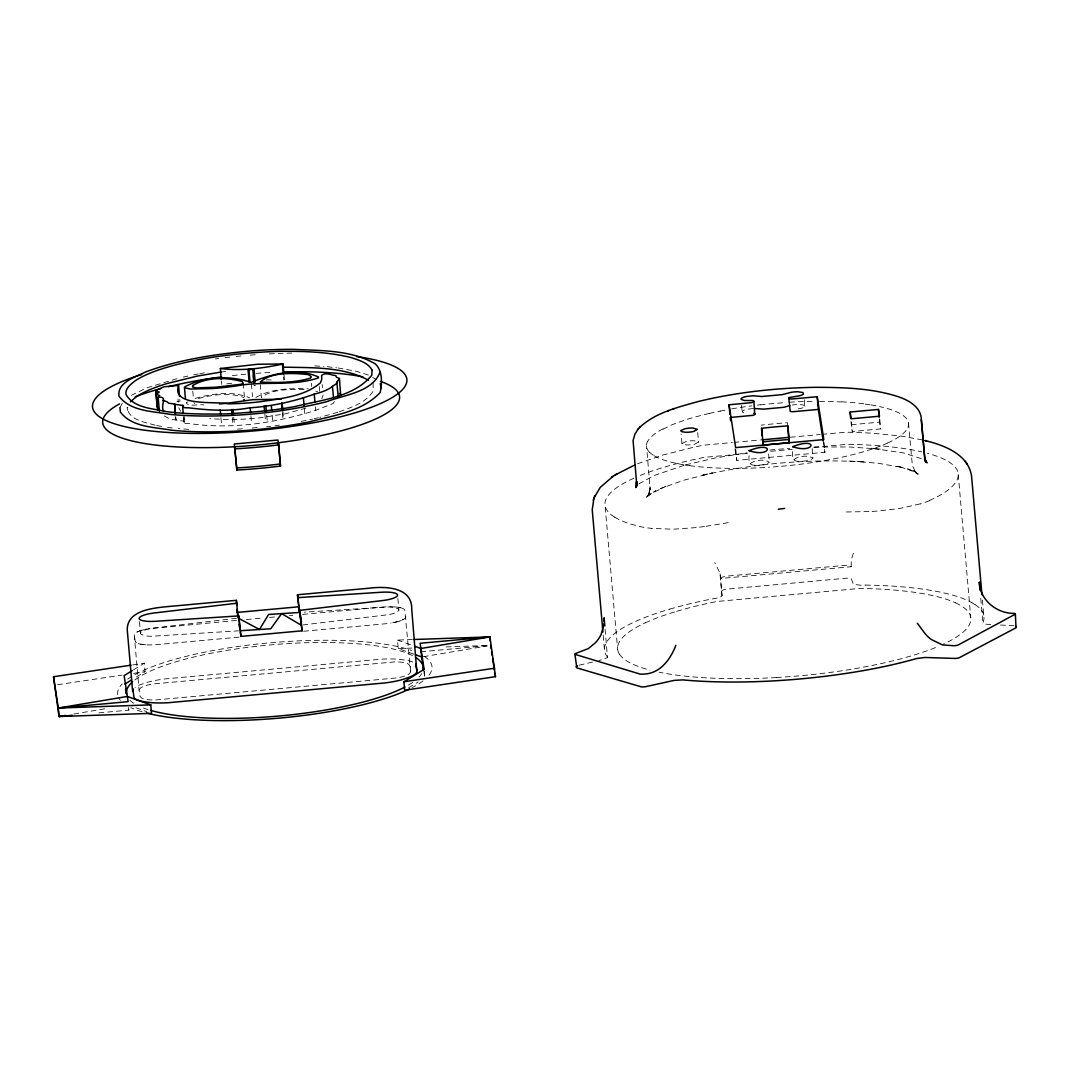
<?xml version="1.0" encoding="UTF-8"?>
<svg xmlns="http://www.w3.org/2000/svg" width="1070" height="1070" viewBox="0 0 1070 1070"><rect width="100%" height="100%" fill="white"/><g stroke="black" fill="none" stroke-linecap="round" stroke-linejoin="round"><path stroke-width="0.75" stroke-dasharray="5 3.75" d="M669.686 609.151A190.554 45.783 -5 0 1 701.653 601.072L710.306 599.267A17.535 4.213 -5 0 1 714.88 598.531L720.11 597.341L722.023 595.776L720.003 573.186L714.773 562.593M315.342 406.814L315.677 410.318C275.378 423.145 231.775 429.632 189.738 423.626A6.514 1.565 -5 0 1 184.147 422.757L184.896 421.353L184.481 416.604M139.087 690.177L140.277 688.157A21.935 5.27 -5 0 1 152.274 684.038L394.99 661.875A21.935 5.27 -5 0 1 407.911 663.721C410.96 665.393 412.057 671.345 409.449 673.739A21.935 5.27 -5 0 1 397.452 677.858L154.735 700.021A21.935 5.27 -5 0 1 141.815 698.175L140.05 696.423L139.087 690.177L134.258 634.818A21.815 5.243 -5 0 1 134.967 633.48A22.122 5.31 -5 0 1 136.024 632.651A21.627 5.189 -5 0 1 143.219 629.882M164.165 415.896L170.01 419.025L184.896 421.353M990.793 624.586L984.627 624.064L982.955 622.727A190.286 45.716 -5 0 0 983.972 617.925L982.38 599.775M721.367 591.549L722.036 590.6A8.747 2.1 -5 0 1 726.182 589.182L846.905 578.161A8.747 2.1 -5 0 1 851.372 578.803L853.392 584.38L860.735 585.21A17.535 4.213 -5 0 1 865.403 585.116M750.11 463.725C754.564 459.953 764.796 458.709 769.263 462.307C766.535 464.875 762.228 464.768 758.697 465.236C750.511 465.811 747.769 464.621 749.281 454.188M793.753 459.739C798.207 455.967 808.438 454.737 812.906 458.321C810.177 460.889 805.87 460.782 802.339 461.25C792.923 462.12 791.867 459.659 792.79 448.611M681.964 443.622L685.857 441.535A8.319 1.993 -5 0 1 694.136 440.773L698.549 442.111L694.671 444.21A8.319 1.993 -5 0 1 686.378 444.959L681.964 443.622L681.135 434.086M605.098 629.307L607.492 657.635L598.799 660.591M650.333 488.482L648.554 495.142L650.105 486.689L650.012 485.686L650.185 489.552L646.534 445.842M720.297 578.669L721.969 577.359A8.747 2.1 -5 0 1 727.359 576.088L843.454 565.495A8.747 2.1 -5 0 1 849.085 565.749L851.225 566.712L720.23 578.522M851.225 566.712L851.212 559.757L854.555 549.846M804.426 399.792L804.586 406.854A9.63 2.314 -5 0 1 800.427 408.513L795.09 409.302M119.96 407.603L122.756 402.28M321.789 398.709L323.18 395.084M649.196 493.163L646.053 498.098L649.931 493.872L646.079 497.269L655.843 490.729L648.634 495.022L666.008 486.235L660.257 488.656L683.503 480.283L712.419 472.953L700.609 475.642C754.297 463.363 809.816 458.589 864.801 461.946L856.843 461.464L878.657 463.337L902.866 467.59L894.787 465.771M334.402 401.477L333.064 403.537L315.677 410.318M638.897 483.867L654.158 475.535L684.92 465.009L684.064 465.236L715.268 457.987L747.127 452.73M133.563 669.793L144.343 663.173L145.092 671.652L134.312 678.273M408.673 687.769L418.116 681.964M131.262 395.378L146.871 387.835L178.877 378.098M255.864 397.518C271.379 388.236 290.652 388.397 308.187 388.758M633.895 478.156L628.906 480.524A177.112 42.546 -5 0 0 604.965 504.438L617.684 649.717M929.415 500.559L938.738 496.012A177.299 42.586 -5 0 0 952.34 486.342L954.52 483.921A177.299 42.586 -5 0 0 958.252 474.491L957.918 472.218A177.098 42.546 -5 0 0 948.649 461.758A177.112 42.546 -5 0 0 927.382 453.279M645.237 622.834L650.694 620.439A177.272 42.586 -5 0 1 676.708 611.304M195.128 398.428C212.395 393.519 232.939 390.537 249.671 397.906M198.365 398.562C212.743 394.549 229.742 392.302 243.759 397.478M637.586 463.751L662.918 455.044L694.336 447.059L703.324 445.2L732.361 442.525M339.284 411.789C351.656 407.229 365.873 402.842 373.189 391.058L373.082 381.308M255.449 385.374L253.951 385.735L254.339 385.093M305.886 408.125L286.131 413.649L261.2 417.634A73.429 17.642 -5 0 1 229.221 419.627L209.72 418.678M188.039 401.772L186.126 402.708C188.24 407.269 199.1 403.938 203.808 404.901M337.732 412.311L319.863 417.313M920.173 503.876L899.482 508.558L877.039 511.072A176.216 63.424 10.2 0 1 868.974 511.62M676.668 611.318L684.105 609.191A176.871 42.492 -5 0 1 708.286 603.266L716.94 601.46L859.625 588.446L868.586 588.634A176.871 42.492 -5 0 1 893.891 590.038L901.769 590.76A177.272 42.586 -5 0 1 929.776 594.96L935.822 596.311A177.272 42.586 -5 0 1 955.457 602.784M579.137 665.219L592.593 662.049M314.005 418.771L318.405 417.674M183.385 377.055L187.825 376.092M301.151 421.433L312.534 419.146M193.737 374.821L198.298 373.965M199.809 373.684L204.357 372.828M728.188 522.668L704.461 526.574M73.843 714.024L105.074 708.781M423.292 656.699L487.385 645.932M132.787 664.898L144.343 663.173M57.539 684.733L121.967 675.103M133.523 673.378L145.092 671.652M274.936 425.766L279.39 425.124M221.236 372.026L225.583 371.491M236.497 618.259L154.2 627.97A21.815 5.243 -5 0 0 149.96 628.531M302.85 624.96L388.972 614.595A17.535 4.213 -5 0 0 394.536 613.11L398.468 610.903A17.508 4.2 -5 0 0 398.147 608.83L393.666 607.385A17.535 4.213 -5 0 0 387.795 606.944L304.147 612.174M226.733 383.876L232.11 383.261M266.59 426.689L270.763 426.234M696.209 527.59L673.177 529.209L651.336 528.419M769.852 450.015L789.767 448.303M252.159 428.027L258.565 427.438M851.225 424.736L879.593 422.142L880.623 428.923L852.255 431.518L850.944 421.553M734.02 442.378L760.529 439.957M790.355 437.229L820.168 434.514M821.827 434.353L846.704 432.173L870.726 433.069L900.793 435.985L922.113 439.864M747.475 453.426L704.327 457.358L695.888 459.124A177.299 42.586 -5 0 0 664.898 466.961L657.97 469.088A177.299 42.586 -5 0 0 639.285 475.829M770.694 451.299L792.268 449.333M813.829 447.367L847.012 444.331L855.759 444.518A177.299 42.586 -5 0 1 888.26 446.564L895.657 447.394A177.299 42.586 -5 0 1 921.818 451.874M734.983 448.811L736.762 460.354L824.916 452.302L823.953 441.174M236.457 620.453L150.362 628.625A17.535 4.213 -5 0 0 144.798 630.11L140.879 632.316A17.508 4.2 -5 0 0 141.2 634.39L145.68 635.834A17.535 4.213 -5 0 0 151.539 636.275L238.463 630.845M246.394 619.543L262.966 618.032M269.587 617.43L276.207 616.828M289.462 615.611L292.779 615.317M302.716 614.407L383.314 607.051A21.815 5.243 -5 0 1 388.597 606.797A22.122 5.31 -5 0 1 391.633 606.797A21.614 5.189 -5 0 1 393.559 606.864A22.229 5.337 -5 0 1 404.139 609.191M239.025 637.145L156.768 644.648A21.815 5.243 -5 0 1 152.529 644.876A22.122 5.31 -5 0 1 149.439 644.916A21.614 5.189 -5 0 1 147.473 644.876A22.229 5.337 -5 0 1 136.264 642.722M303.626 631.246L385.882 623.73A21.815 5.243 -5 0 0 391.152 623.007M420.844 651.764L489.003 645.544M98.948 712.874L128.881 710.132L128.627 707.31M242.395 428.789L234.544 429.337M753.039 408.526L747.703 409.155A9.643 2.314 -5 0 0 742.219 412.044L746.512 413.314M776.419 677.524L786.116 676.895A177.607 42.666 -5 0 0 815.233 674.247L824.863 673.11A177.272 42.586 -5 0 0 862.152 667.386L871.007 665.701A177.272 42.586 -5 0 0 903.923 657.996L911.359 655.883A177.272 42.586 -5 0 0 937.427 646.748M176.911 401.397L179.961 401.25L179.68 398.08M868.893 511.554L845.18 511.995M413.836 654.158L398.214 648.54L397.478 640.061L412.338 639.552M398.214 648.54L413.073 648.032M446.096 646.909L487.372 645.504M814.083 447.033L848.925 446.966L880.142 449.079L870.686 448.169L903.615 452.918L922.193 458.963M266.216 379.89L272.181 379.957M849.018 461.103L856.963 461.464M1000.517 625.027L1013.878 625.736M188.695 429.324L178.342 428.642M304.174 389.48C290.024 389.707 272.81 388.356 261.414 397.505L260.304 384.839M314.807 365.86L324.036 366.502M327.112 366.716L336.475 367.772M167.696 427.438L172.31 427.987M338.026 367.946L356.898 371.41L368.695 375.155M156.675 425.552L162.974 426.636M155.096 425.178C145.079 422.209 128.44 420.135 127.143 407.269M315.744 391.125L317.576 391.593M900.218 466.988L913.9 471.281L907.708 468.954L909.794 469.743M397.478 640.061L413.1 645.691M135.89 707.738L146.817 711.67M907.708 468.954L918.287 474.13L913.579 470.894L918.287 474.13M955.47 602.798L959.201 604.657A177.607 42.666 -5 0 1 967.333 610.756L969.005 612.936A177.272 42.586 -5 0 1 970.37 622.218L969.38 624.639A177.272 42.586 -5 0 1 960.138 634.523L956.553 637.011A177.272 42.586 -5 0 1 942.884 644.367M372.654 377.416L376.6 379.676M971.761 602.704L974.984 604.67M614.661 517.171L611.799 515.218A177.299 42.586 -5 0 1 605.299 506.712L604.965 504.438M193.844 402.735L194.713 403.377M915.933 472.458L913.914 470.693L918.087 474.371L914.088 470.385L915.599 472.191L912.376 465.624L908.47 422.944M619.503 654.251L621.202 656.432A177.272 42.586 -5 0 0 633.213 664.376L637.412 666.142A177.272 42.586 -5 0 0 650.105 670.114M180.616 411.228L178.81 407.75M607.546 657.314L605.941 654.786A190.554 45.783 -5 0 1 605.085 645.411A190.647 45.796 -5 0 1 669.713 609.138M804.988 406.145L803.369 405.008L799.103 404.5A9.63 2.314 -5 0 0 792.255 405.022M135.301 641.585L134.272 635.072M823.151 440.76L824.916 452.302M787.894 425.887L787.413 422.744A144.664 34.748 -5 0 0 761.225 425.138M423.867 671.412L424.603 676.227M410.639 671.733L404.781 610.114A21.815 5.243 -5 0 0 403.938 609.151M128.48 707.524L128.881 710.132M980.762 598.397L982.915 623.048M958.252 474.491L970.757 617.484M879.794 419.386L880.623 428.923M879.313 418.972L879.593 422.142M851.426 421.981L852.255 431.518M812.13 448.45L812.959 457.987M768.621 454.028L769.317 461.972M741.577 405.369L742.125 411.723M735.785 449.226L736.762 460.354M720.11 573.881L722.023 595.776M697.72 432.574L698.549 442.111M603.199 635.326L604.51 650.199M424.228 670.77L424.723 676.414M397.853 598.478L398.869 610.034M322.164 384.451L322.445 387.621M319.248 386.471L319.662 391.219M311.464 383.314L311.745 386.484M304.335 408.753L304.749 413.502M284.031 375.048L284.446 379.796M283.537 376.961L283.817 380.131M282.868 411.161L283.563 419.079M282.413 412.739L282.975 419.065M272.154 415.12L272.703 421.446M266.724 415.32L267.273 421.647M264.852 413.916L265.547 421.834M251.397 383.956L252.507 396.636M250.888 415.748L251.584 423.666M243.211 383.287L244.455 397.545M233.768 417.287L234.464 425.218M232.337 417.46L233.019 425.392M221.463 381.188L221.744 384.357M220.955 417.715L221.65 425.633M192.787 391.125L193.483 399.056M183.719 418.009L184.134 422.757M183.492 416.511L183.906 421.272M177.981 398.99L178.262 402.159M175.721 416.725L175.988 419.895M175.654 416.966L175.935 420.122M139.461 621.683L140.478 633.186M127.276 407.563L127.424 410.439M405.811 616.628L405.824 616.882A21.815 5.243 -5 0 1 405.356 617.952A22.122 5.31 -5 0 1 404.46 618.781A21.627 5.189 -5 0 1 394.188 622.432M614.648 517.171A177.299 42.586 -5 0 0 630.805 524.126L641.278 526.868A167.321 67.504 -22.8 0 0 651.443 528.326M865.55 585.076A190.554 45.783 -5 0 1 971.988 602.691M975.211 604.657A190.554 45.783 -5 0 1 984.199 617.912M776.419 677.524A177.272 42.586 -5 0 1 738.447 678.674L729.312 678.634A177.272 42.586 -5 0 1 694.992 677.069L687.087 676.347A177.272 42.586 -5 0 1 659.013 672.174M619.53 654.251A177.272 42.586 -5 0 1 618.045 644.983L618.982 642.562A177.607 42.666 -5 0 1 625.04 635.165L628.103 632.678A177.272 42.586 -5 0 1 645.277 622.834M929.549 500.64A167.361 66.206 13.2 0 1 920.334 503.957M704.515 526.507A176.229 64.641 -19.9 0 1 696.262 527.523M880.342 446.083A131.543 31.605 -5 0 1 852.977 454.603A130.58 31.364 -5 0 1 845.995 456.288A132.105 31.739 -5 0 1 834.934 458.669A130.58 31.364 -5 0 1 823.378 460.822A131.757 31.645 -5 0 1 794.903 464.888A130.594 31.378 -5 0 1 786.557 465.784A132.091 31.725 -5 0 1 778.157 466.547M689.816 465.691A131.543 31.605 -5 0 0 702.99 467.122A132.078 31.725 -5 0 0 713.73 467.844A130.594 31.364 -5 0 0 721.247 468.165A132.078 31.725 -5 0 0 732.87 468.379A130.594 31.378 -5 0 0 740.855 468.352A131.757 31.645 -5 0 0 769.771 467.189M649.851 452.597A131.543 31.605 -5 0 1 647.43 441.709M653.395 455.258A132.091 31.739 -5 0 1 649.958 452.61M675.491 463.19A130.607 31.378 -5 0 1 670.449 461.986A131.744 31.645 -5 0 1 656.338 456.917A130.607 31.378 -5 0 1 653.529 455.312M663.132 429.137A130.607 31.378 -5 0 1 667.439 427.05M663.079 428.843A131.744 31.645 -5 0 0 651.764 436.333A130.594 31.378 -5 0 0 649.677 438.526A132.091 31.739 -5 0 0 647.524 441.709M683.65 464.755A132.078 31.725 -5 0 1 675.277 463.163M689.909 465.691A130.594 31.378 -5 0 1 683.864 464.781M841.394 401.825A131.757 31.645 -5 0 1 865.269 403.992M731.706 408.86A131.757 31.645 -5 0 1 751.876 405.797M757.399 405.115A131.757 31.645 -5 0 1 760.168 404.781M789.606 402.213A131.757 31.645 -5 0 1 814.337 401.303M778.278 466.533A130.594 31.378 -5 0 1 769.892 467.175M887.578 443.06A132.078 31.725 -5 0 1 880.249 446.15M871.1 404.915A132.078 31.725 -5 0 1 879.473 406.506M887.685 442.993A130.58 31.364 -5 0 0 892.005 440.893A131.543 31.605 -5 0 0 899.215 436.64A131.463 31.578 -5 0 0 905.407 431.277A132.078 31.725 -5 0 0 907.561 428.094A131.69 31.632 -5 0 0 905.153 417.206A132.078 31.725 -5 0 0 901.689 414.478A131.543 31.605 -5 0 0 884.636 407.79A130.594 31.378 -5 0 0 879.527 406.6M865.175 404.112A130.594 31.378 -5 0 1 871.234 405.022M819.58 401.41A130.58 31.364 -5 0 1 822.215 401.41A132.105 31.739 -5 0 1 833.851 401.638A130.58 31.364 -5 0 1 841.18 401.945M709.102 413.502A130.594 31.364 -5 0 0 702.094 415.2A131.543 31.605 -5 0 0 688.973 418.798A132.025 31.712 -5 0 0 680.145 421.727A130.594 31.378 -5 0 0 674.742 423.72A132.091 31.739 -5 0 0 667.519 426.743M720.043 411.147A130.594 31.364 -5 0 1 727.694 409.69M709.236 413.475A132.025 31.712 -5 0 1 720.284 411.094M760.195 404.901A130.594 31.378 -5 0 1 768.541 404.019A132.091 31.725 -5 0 1 776.94 403.243A130.594 31.378 -5 0 1 785.326 402.614M136.465 642.762A21.815 5.243 -5 0 1 135.355 641.599M139.421 631.033A22.122 5.31 -5 0 1 150.134 628.464M145.587 644.782A21.601 5.189 -5 0 1 137.762 643.391M136.96 632.116A22.229 5.337 -5 0 1 138.083 631.567M145.092 629.414A21.614 5.189 -5 0 1 146.991 629.026M397.639 621.616A22.229 5.337 -5 0 1 391.018 623.048M395.392 606.984A21.601 5.189 -5 0 1 402.788 608.509M401.33 620.413A22.122 5.31 -5 0 1 399.19 621.175M403.617 619.316A22.229 5.337 -5 0 1 402.587 619.864M412.766 662.076A39.456 9.483 -5 0 0 407.964 660.564L398.949 659.28A39.456 9.483 -5 0 0 381.749 659.147L164.325 678.995A39.443 9.483 -5 0 0 147.66 682.219L139.274 685.094A39.443 9.483 -5 0 0 135.061 687.422M215.431 358.931A157.785 37.905 -5 0 1 218.601 358.504M224.994 357.701A157.785 37.905 -5 0 1 229.823 357.139M236.069 356.457A157.785 37.905 -5 0 1 242.355 355.842M250.206 355.146A157.785 37.905 -5 0 1 258.057 354.558M269.386 353.876A157.785 37.905 -5 0 1 292.351 353.1M424.282 656.338A157.785 37.905 -5 0 1 428.575 675.718M423.024 680.935A157.785 37.905 -5 0 1 412.151 687.649M142.016 711.751A157.785 37.905 -5 0 1 130.861 707.604M120.388 700.315A157.785 37.905 -5 0 1 118.864 698.108M117.7 694.791A157.785 37.905 -5 0 1 122.181 683.917M127.691 679.169A157.785 37.905 -5 0 1 262.752 643.511A157.785 37.905 -5 0 1 411.736 650.466M421.714 673.578A149.024 35.805 -5 0 1 418.972 677.176M412.699 682.433A149.024 35.805 -5 0 1 406.439 686.231M148.061 709.611A149.024 35.805 -5 0 1 142.698 707.738M133.656 703.231A149.024 35.805 -5 0 1 129.898 700.221M134.847 679.998A149.024 35.805 -5 0 1 273.01 644.675A149.024 35.805 -5 0 1 413.542 656.204M232.364 375.597A149.024 35.805 -5 0 1 245.672 374.233M256.064 373.377A149.024 35.805 -5 0 1 272.77 372.36"/><path stroke-width="1.5" d="M132.626 691.287L127.25 629.829C127.036 611.278 150.375 608.456 164.379 606.904L236.39 600.323L238.142 618.059L259.488 629.481L268.57 614.474L299.252 612.481L297.487 594.746L369.498 588.179C385.267 586.159 412.405 586.989 411.723 609.151L416.845 672.12A39.443 9.483 -5 0 1 410.452 676.815L402.079 679.677A39.443 9.483 -5 0 1 385.387 682.901L167.977 702.749A39.456 9.483 -5 0 1 150.776 702.615L141.775 701.332A39.456 9.483 -5 0 1 134.124 697.934L132.881 689.775A39.443 9.483 -5 0 1 133.375 689M604.202 621.63L604.095 617.778L604.817 626.017M236.416 600.444L236.684 605.393M297.46 594.786L302.061 630.818L240.964 636.396L240.309 632.156M159.39 411.442L158.146 397.184L159.631 395.472L156.22 394.255L159.296 392.008L156.314 391.647L156.126 390.43L163.857 386.805L178.57 385.414L179.546 396.502M163.71 411.522C159.751 404.982 168.672 396.208 158.146 397.184M636.583 481.594L636.69 485.7L636.583 481.594L635.7 487.559L637.118 485.098L635.968 486.77M604.109 623.489L601.099 634.604A31.498 26.242 -73.1 0 1 595.602 642.588L588.339 648.594L575.78 653.409A8.787 2.113 -5 0 0 574.951 654.345L576.81 667.881L641.438 686.886A8.787 2.113 -5 0 0 645.049 686.793L674.247 680.373L682.861 679.891A190.152 45.676 -5 0 0 699.767 681.135A190.473 45.756 -5 0 0 756.022 681.657L766.013 681.269A190.473 45.756 -5 0 0 836.085 674.862L845.889 673.458A190.473 45.756 -5 0 0 892.005 664.831A190.326 45.716 -5 0 0 916.535 658.558L925.055 657.475L955.403 658.451A8.787 2.113 -5 0 0 958.934 657.903L1016.005 627.782L1015.376 614.14A8.787 2.113 -5 0 0 1014.28 613.377C996.825 613.739 979.772 600.002 979.331 581.96L980.04 590.172M379.944 372.347C372.226 392.329 344.192 394.817 326.524 401.758C294.772 409.623 262.203 414.09 229.528 415.521A134.713 32.354 -5 0 1 170.545 414.424C153.144 411.214 130.607 411.669 118.971 396.194C117.004 382.03 135.863 377.081 145.493 371.999C176.47 360.43 209.399 355.146 242.168 351.749A126.715 30.442 -5 0 1 294.183 349.368C321.361 350.773 350.906 349.81 375.222 363.827C382.712 370.621 382.217 383.582 380.144 392.543C362.155 411.763 333.72 415.387 309.444 421.861C283.55 426.997 257.295 430.26 230.919 431.37A134.713 32.354 -5 0 1 171.936 430.26C154.535 427.05 131.998 427.505 120.348 412.03L119.96 407.603M823.151 440.76L818.336 409.449L792.923 411.696A4.387 1.057 -5 0 1 790.222 411.321L788.75 397.639L799.317 395.793A9.63 2.314 -5 0 0 803.476 394.135L802.955 392.529L797.993 391.781A9.63 2.314 -5 0 0 791.145 392.302L782.223 394.643L761.706 396.502L753.253 395.766L746.592 396.448A9.643 2.314 -5 0 0 741.109 399.337L744.305 400.488L751.193 400.514A3.183 0.762 -5 0 1 752.063 400.514L753.387 400.715A3.183 0.762 -5 0 1 753.668 400.889L753.668 401.838A4.387 1.057 -5 0 1 751.153 402.694L729.058 404.781L729.9 414.317M753.882 401.451L754.778 414.545A4.387 1.057 -5 0 1 752.264 415.414L730.168 417.487L730.676 420.791M593.93 498.259L592.232 509.775L602.918 632.022M178.57 385.414C170.812 407.255 217.13 400.969 227.83 403.791A73.429 17.642 -5 0 0 259.809 401.798C280.5 398.495 303.786 396.916 320.398 382.859L321.789 379.248L321.602 375.463C325.588 371.798 331.285 375.276 335.86 375.597L336.301 377.135L339.431 378.499L336.876 382.191L338.187 396.876M340.648 395.097L339.431 378.499M175.373 413.796L174.611 404.059L168.619 403.189L166.813 401.598L162.734 400.434M184.495 387.768L184.749 386.872C204.731 376.038 230.277 375.343 251.263 382.378C271.579 373.751 297.487 367.545 318.419 376.961L318.459 377.87C292.27 386.778 263.247 380.693 236.202 385.962A76.518 18.377 -5 0 1 212.221 388.557L190.54 389.052L184.495 387.768L185.458 398.869M594.131 497.737L600.203 487.425L613.11 476.284M593.235 500.185L594.826 495.811M675.879 645.29C670.596 659.16 660.217 673.578 643.939 674.073A8.787 2.113 -5 0 1 640.328 674.167L574.951 654.345M157.705 407.496L157.517 406.279M638.335 428.843L634.965 433.952L633.079 440.532L636.637 483.653M333.492 397.933L332.449 386.377L336.341 383.729L336.876 382.191M639.472 427.599C655.469 412.445 678.059 407.242 698.656 401.41C736.976 392.155 776.405 387.915 815.781 387.313C843.601 387.407 872.103 388.102 898.76 396.876C908.376 400.22 919.652 406.346 921.203 417.514L924.774 458.441L921.257 419.614M637.546 429.739L640.248 426.716M338.682 396.916L339.698 395.9M253.67 382.565L252.948 369.257L248.039 369.672L249.149 382.351M130.487 401.785L135.997 397.023A123.077 29.572 -5 0 1 166.626 383.648L197.254 376.092L221.236 372.026M615.29 474.893L634.898 464.902M611.518 477.327L616.842 473.876M158.962 408.753L157.611 410.091L156.22 394.255M132.212 670.622L124.133 675.585L128.132 701.666L58.315 708.032L53.5 676.748L131.129 665.152M124.869 684.064L131.61 679.932M403.898 681.777L424.108 669.352L420.095 643.284L489.926 636.904L495.477 676.668L404.634 690.244L403.898 681.777L494.741 668.188M221.329 379.596L220.353 368.508C241.258 371.143 262.632 368.374 283.055 363.96L283.884 373.47M577.506 665.808L576.89 666.115A8.787 2.113 -5 0 0 576.075 667.065M243.639 399.846L244.361 399.511M667.947 410.88L668.817 410.559M673.271 408.927L674.113 408.62M314.928 402.066L314.232 394.148C320.478 392.596 327.861 390.229 332.449 386.377M314.232 394.148C294.237 401.464 270.977 406.493 249.136 407.884C228.98 411.709 208.476 410.238 188.347 407.777A6.514 1.565 -5 0 1 182.756 406.921L183.518 405.517L174.544 404.286M248.026 369.591L253.991 369.07L252.56 369.899M789.767 405.53L784.083 407.269L763.565 409.155L754.377 408.486M72.359 715.295L59.051 716.512L58.315 708.032L127.343 696.45L150.763 704.876L151.499 713.356L59.051 716.512L53.5 676.748M414.652 646.253L420.898 648.5L489.926 636.904L490.301 641.144M59.051 716.512L65.631 715.402M283.055 363.96L257.455 364.268L220.353 368.508M778.291 509.186L784.618 508.424M236.845 603.226L154.093 613.003A17.561 4.213 -5 0 0 139.475 617.591L139.261 618.005A17.535 4.213 -6.6 0 0 139.434 619.115L139.769 619.463A17.561 4.213 -5 0 0 155.364 621.295L238.797 615.905L240.964 636.396M240.095 630.738L270.763 628.759L281.624 613.618L301.192 625.161L299.894 610.328L382.645 600.551A17.561 4.213 -5 0 0 397.278 595.95L397.478 595.562A17.535 4.2 -3.4 0 0 397.318 594.438L396.983 594.091A17.561 4.213 -5 0 0 381.375 592.245L297.955 597.648M729.058 404.781L735.652 447.635L823.806 439.583L817.212 396.729L791.813 398.99A4.387 1.057 -5 0 1 789.112 398.602L788.71 397.786M850.102 412.017L878.47 409.435L879.513 416.203L851.145 418.798L850.102 412.017L850.663 418.383M762.188 439.81L788.697 437.389M237.018 609.432L237.272 612.414L298.383 606.824M281.183 399.19L252.961 399.658L237.593 401.798A76.518 18.377 -5 0 1 219.444 403.938M413.983 639.499L489.926 636.904M58.315 708.032L150.763 704.876M282.988 367.144C311.584 367.866 342.574 366.328 368.508 380.251M753.695 413.274L754.51 413.435A3.183 0.762 -5 0 1 754.845 413.622L754.992 414.17M926.5 440.947L924.868 440.506C943.74 445.12 968.203 453.988 971.56 476.07L981.952 594.826M339.31 393.439L340.822 394.335M415.401 654.72L421.647 656.98L423.613 669.807M926.205 461.491L924.721 460.327L927.061 462.815L924.56 459.565L926.018 461.478L924.681 457.358M967.24 464.179L964.993 461.076M917.338 623.221L924.266 632.571A31.498 26.723 61.7 0 0 931.181 639.419L942.469 644.942L954.279 645.745A8.787 2.113 -5 0 0 957.824 645.183L1015.376 614.14M415.588 663.975L417.099 670.609M925.269 460.167L926.098 462.16L924.547 458.428M380.224 383.555L381.335 388.183M788.657 437.055L789.379 442.846A131.57 31.605 -5 0 0 763.191 445.227L762.428 438.981M490.675 645.384L491.183 648.674M491.678 651.978L492.187 655.268M492.695 658.558L494.474 670.087M494.982 673.378L495.477 676.668M278.668 444.879L277.919 440.024L234.276 444.01L236.885 470.051A157.785 37.905 -5 0 0 280.527 466.065L278.668 444.879A157.785 37.905 -5 0 1 235.025 448.852M278.347 442.766L280.527 466.065M299.894 610.328L302.061 630.818M234.704 446.752L236.885 470.051M237.272 612.414L237.928 616.654M239.118 624.398L239.854 629.147L239.145 619.891M125.618 688.879L126.354 693.694M878.47 409.435L879.165 417.38M817.212 396.729L818.336 409.449M789.379 442.846L787.894 425.887A131.57 31.605 -5 0 0 761.706 428.281L763.191 445.227M787.68 425.82L788.617 436.587M761.492 428.214L762.161 435.891M420.898 648.5L421.647 656.98M420.59 648.942L420.844 651.764M303.358 397.665L304.054 405.583M282.426 364.281L283.256 373.791M282.172 403.243L282.734 409.583M281.584 403.229L282.146 409.569M271.325 405.61L271.74 410.358M265.895 405.811L266.443 412.151M264.156 405.998L264.571 410.746M253.991 369.07L255.182 382.204M253.51 375.583L254.058 381.923M248.922 369.712L250.032 382.378M250.206 407.83L250.621 412.579M233.073 409.369L233.487 414.117M231.642 409.542L232.056 414.304M238.797 615.905L239.025 618.567M220.26 409.797L220.674 414.545M182.529 405.423L183.224 413.354M174.611 404.059L175.44 413.555M155.738 391.125L157.13 406.961M1015.925 626.311A8.787 2.113 -5 0 1 1016.487 626.859M762.683 441.923A145.44 34.935 -5 0 1 788.871 439.543M356.711 356.551A157.785 37.905 -5 0 1 362.529 410.425A157.785 37.905 -5 0 1 137.816 429.177A157.785 37.905 -5 0 1 141.668 374.5M409.476 688.986A157.785 37.905 -5 0 1 146.47 712.995M380.438 381.375A149.024 35.805 -5 0 1 253.563 445.414A149.024 35.805 -5 0 1 119.506 403.912M135.181 396.796A149.024 35.805 -5 0 1 160.754 388.624M168.485 386.658A149.024 35.805 -5 0 1 221.771 376.894M283.644 371.959A149.024 35.805 -5 0 1 362.89 376.827M405.008 686.993A149.024 35.805 -5 0 1 150.763 710.413M126.434 694.002A149.024 35.805 -5 0 1 132.586 681.857M415.976 657.675A149.024 35.805 -5 0 1 423.091 670.141M280.193 463.965A149.024 35.805 -5 0 1 236.55 467.938M372.106 370.22L371.798 375.222C353.515 397.505 321.16 399.872 294.879 406.56C272.556 410.733 249.872 412.485 227.228 413.849C206.911 414.331 186.488 414.237 166.305 411.589C152.609 408.459 133.951 408.111 126.046 394.603C124.842 388.624 130.647 384.518 134.606 381.188A123.077 29.572 -5 0 1 165.235 367.799C201.962 356.898 240.309 352.779 278.481 351.321C302.77 351.094 327.353 351.696 351.04 357.554C358.664 360.135 368.08 362.489 372.106 370.22M749.053 450.671C771.43 458.401 775.362 440.225 749.053 450.671M792.696 446.685C815.072 454.416 819.005 436.239 792.696 446.685M680.908 430.608L681.817 431.691L685.268 432.24A8.319 1.993 -5 0 0 693.561 431.491L697.439 429.391L693.026 428.053A8.319 1.993 -5 0 0 684.746 428.816L680.908 430.608M310.915 376.974L310.594 378.071C294.718 382.913 276.822 382.779 260.291 382.097C270.79 371.932 292.939 372.948 307.705 374.527A26.095 6.273 -5 0 1 310.915 376.974M192.921 385.454L192.453 386.885L196.024 387.942L215.525 387.233L240.924 384.317L243.211 383.287L242.368 381.629C227.228 377.309 207.018 376.734 192.921 385.454"/></g></svg>
